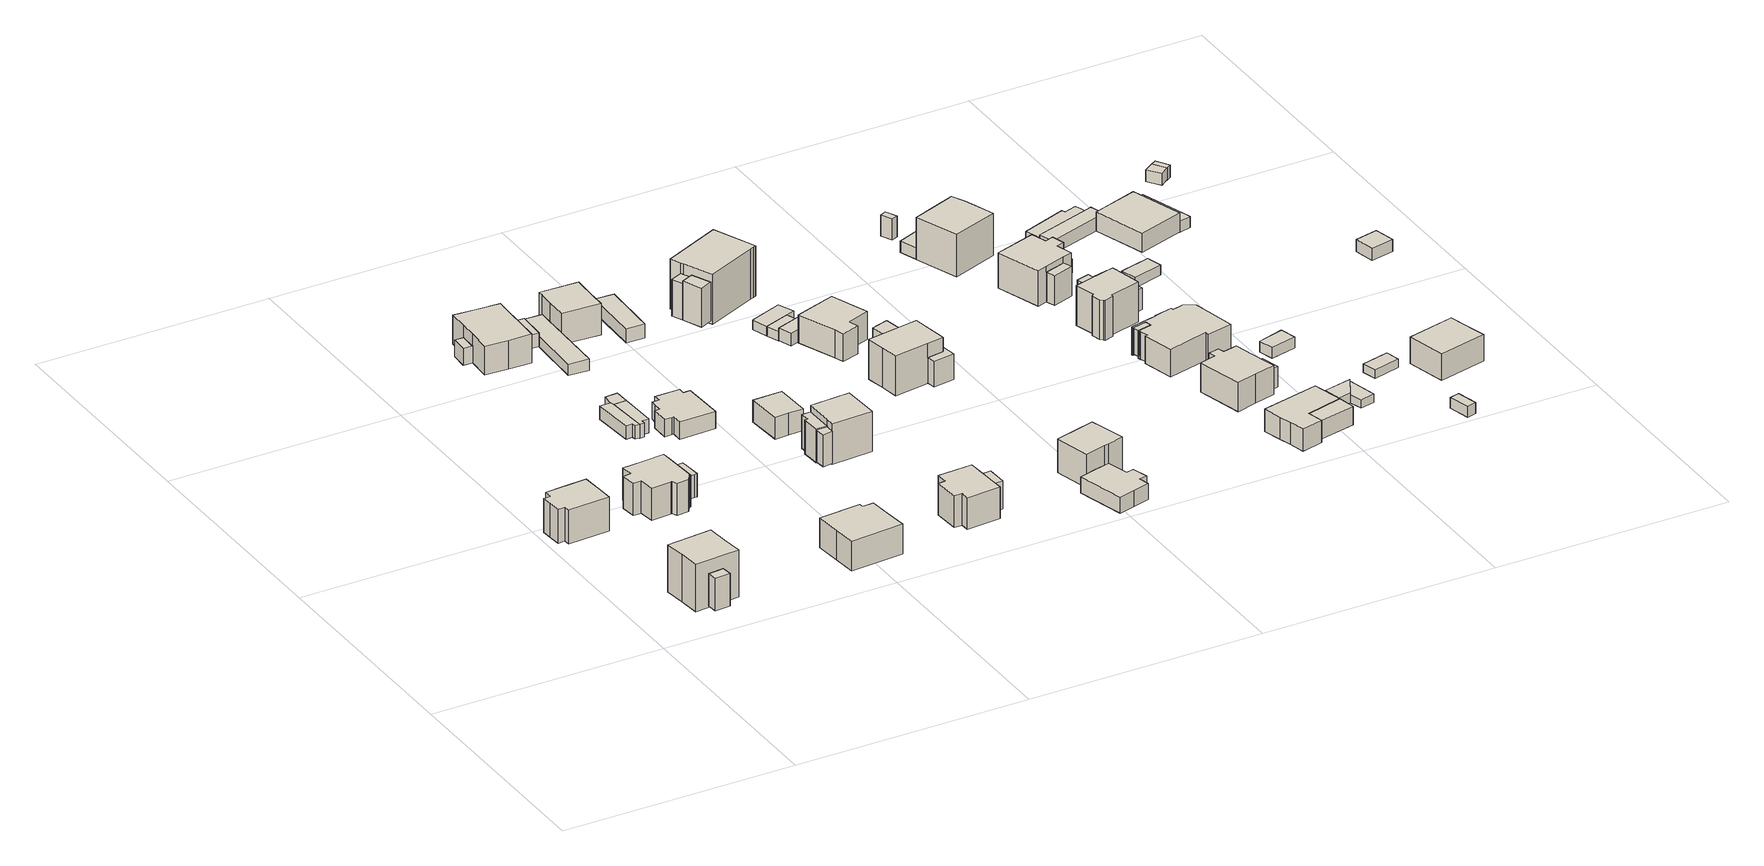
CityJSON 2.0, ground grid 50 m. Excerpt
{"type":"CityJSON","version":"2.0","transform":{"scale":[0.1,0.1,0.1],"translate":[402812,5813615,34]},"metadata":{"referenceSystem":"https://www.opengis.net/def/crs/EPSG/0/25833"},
"CityObjects":{
"building1":{"type":"Building","attributes":{"Gemeindeschluessel":"11000009","function":"31001_1010"},"address":[{"country":"Germany","locality":"Berlin","thoroughfareNumber":"6","thoroughfareName":"Bachstraße"}],"children":["building1-1","building1-2"]},
"building1-1":{"type":"BuildingPart","attributes":{"BezugspunktDach":"2200","measuredHeight":11.95,"storeysAboveGround":3},"parents":["building1"],"geometry":[{"type":"Solid","lod":"1","boundaries":[[[[0,1,2,3,4,5]],[[6,7,8,9,10,11]],[[6,11,5,4]],[[7,6,4,3]],[[8,7,3,2]],[[9,8,2,1],[12,13,14,15]],[[10,9,1,0]],[[11,10,0,5]],[[14,13,12,15]]]]}]},
"building1-2":{"type":"BuildingPart","attributes":{"BezugspunktDach":"2200","measuredHeight":7.1,"storeysAboveGround":3},"parents":["building1"],"geometry":[{"type":"Solid","lod":"1","boundaries":[[[[16,17,15,14]],[[12,18,19,13]],[[18,12,15,17]],[[19,18,17,16]],[[13,19,16,14]],[[12,13,14,15]]]]}]},
"building2":{"type":"Building","attributes":{"Gemeindeschluessel":"11000009","BezugspunktDach":"2200","function":"31001_1010","measuredHeight":10.11,"storeysAboveGround":2},"address":[{"country":"Germany","locality":"Berlin","thoroughfareNumber":"5","thoroughfareName":"Bachstraße"}],"geometry":[{"type":"Solid","lod":"1","boundaries":[[[[20,21,22,23,24,25,26,27,28,29,30]],[[31,32,33,34,35,36,37,38,39,40,41]],[[31,41,30,29]],[[32,31,29,28]],[[33,32,28,27]],[[34,33,27,26]],[[35,34,26,25]],[[36,35,25,24]],[[37,36,24,23]],[[38,37,23,22]],[[39,38,22,21]],[[40,39,21,20]],[[41,40,20,30]]]]}]},
"building3":{"type":"Building","attributes":{"Gemeindeschluessel":"11000009","BezugspunktDach":"2200","function":"51009_1610","measuredHeight":4.3,"storeysAboveGround":0},"address":[{"country":"Germany","locality":"Berlin"}],"geometry":[{"type":"Solid","lod":"1","boundaries":[[[[42,43,44,45]],[[46,47,48,49]],[[46,49,45,44]],[[47,46,44,43]],[[48,47,43,42]],[[49,48,42,45]]]]}]},
"building4":{"type":"Building","attributes":{"Gemeindeschluessel":"11000009","function":"31001_1010"},"address":[{"country":"Germany","locality":"Berlin","thoroughfareNumber":"7","thoroughfareName":"Bachstraße"}],"children":["building4-1","building4-2"]},
"building4-1":{"type":"BuildingPart","attributes":{"BezugspunktDach":"2200","measuredHeight":11.04,"storeysAboveGround":2},"parents":["building4"],"geometry":[{"type":"MultiSurface","lod":"1","boundaries":[[[50,51,52,53,54,55,56,57,58,59,60,61,62,63,64]],[[65,66,67,68,69,70,71,72,73,74,75,76,77,78,79]],[[65,79,64,63]],[[66,65,63,62]],[[67,66,62,61]],[[68,67,61,60]],[[69,68,60,59]],[[70,80,81,82,69,59,58]],[[71,70,58,57]],[[72,71,57,56]],[[73,72,56,55]],[[74,73,55,54]],[[75,74,54,53]],[[76,75,53,52]],[[77,76,52,51]],[[78,77,51,50]],[[79,78,50,64]],[[69,82,81,80]]]}]},
"building4-2":{"type":"BuildingPart","attributes":{"BezugspunktDach":"2200","measuredHeight":4.99,"storeysAboveGround":2},"parents":["building4"],"geometry":[{"type":"Solid","lod":"1","boundaries":[[[[81,83,84,85,82]],[[86,87,88,80,69]],[[86,69,82,85]],[[87,86,85,84]],[[88,87,84,83]],[[80,88,83,81]],[[69,80,81,82]]]]}]},
"building5":{"type":"Building","attributes":{"Gemeindeschluessel":"11000009","BezugspunktDach":"2200","function":"31001_1010","measuredHeight":8.76,"storeysAboveGround":1},"address":[{"country":"Germany","locality":"Berlin","thoroughfareNumber":"10","thoroughfareName":"Bachstraße"}],"geometry":[{"type":"Solid","lod":"1","boundaries":[[[[89,90,91,92,93,94,95,96]],[[97,98,99,100,101,102,103,104]],[[97,104,96,95]],[[98,97,95,94]],[[99,98,94,93]],[[100,99,93,92]],[[101,100,92,91]],[[102,101,91,90]],[[103,102,90,89]],[[104,103,89,96]]]]}]},
"building6":{"type":"Building","attributes":{"Gemeindeschluessel":"11000009","BezugspunktDach":"2200","function":"31001_2000","measuredHeight":2.94,"storeysAboveGround":1},"address":[{"country":"Germany","locality":"Berlin","thoroughfareNumber":"7 (1)","thoroughfareName":"Bachstraße"}],"geometry":[{"type":"Solid","lod":"1","boundaries":[[[[105,106,107,108,109,110,111]],[[112,113,114,115,116,117,118]],[[112,118,111,110]],[[113,112,110,109]],[[114,113,109,108]],[[115,114,108,107]],[[116,115,107,106]],[[117,116,106,105]],[[118,117,105,111]]]]}]},
"building7":{"type":"Building","attributes":{"Gemeindeschluessel":"11000009","BezugspunktDach":"2200","function":"31001_2000","measuredHeight":2.98,"storeysAboveGround":1},"address":[{"country":"Germany","locality":"Berlin","thoroughfareNumber":"9 (1)","thoroughfareName":"Bachstraße"}],"geometry":[{"type":"Solid","lod":"1","boundaries":[[[[108,119,120,121,122,109]],[[123,124,125,126,127,128]],[[123,128,109,122]],[[124,123,122,121]],[[125,124,121,120]],[[126,125,120,119]],[[127,126,119,108]],[[128,127,108,109]]]]}]},
"building8":{"type":"Building","attributes":{"Gemeindeschluessel":"11000009","function":"31001_1010"},"address":[{"country":"Germany","locality":"Berlin","thoroughfareNumber":"6","thoroughfareName":"Rombiner Weg"}],"children":["building8-1","building8-2"]},
"building8-1":{"type":"BuildingPart","attributes":{"BezugspunktDach":"2200","measuredHeight":9.85,"storeysAboveGround":2},"parents":["building8"],"geometry":[{"type":"MultiSurface","lod":"1","boundaries":[[[129,130,131,132,133,134,135,136,137,138]],[[139,140,141,142,143,144,145,146,147,148]],[[139,148,138,137]],[[149,150,137,136]],[[141,140,136,135]],[[142,141,135,134]],[[143,142,134,133]],[[144,143,133,132]],[[145,144,132,131]],[[146,145,131,130]],[[147,146,130,129]],[[148,147,129,138]],[[140,139,150,149]]]}]},
"building8-2":{"type":"BuildingPart","attributes":{"BezugspunktDach":"2200","measuredHeight":3.6,"storeysAboveGround":2},"parents":["building8"],"geometry":[{"type":"Solid","lod":"1","boundaries":[[[[150,149,151,152]],[[153,140,139,154]],[[153,154,152,151]],[[140,153,151,149]],[[154,139,150,152]],[[139,140,149,150]]]]}]},
"building9":{"type":"Building","attributes":{"Gemeindeschluessel":"11000009","BezugspunktDach":"2200","function":"31001_2000","measuredHeight":2.92,"storeysAboveGround":1},"address":[{"country":"Germany","locality":"Berlin","thoroughfareNumber":"8 (3)","thoroughfareName":"Rombiner Weg"}],"geometry":[{"type":"Solid","lod":"1","boundaries":[[[[109,122,155,156,110]],[[157,158,159,113,112]],[[157,112,110,156]],[[158,157,156,155]],[[159,158,155,122]],[[113,159,122,109]],[[112,113,109,110]]]]}]},
"building10":{"type":"Building","attributes":{"Gemeindeschluessel":"11000009","BezugspunktDach":"2200","function":"31001_1010","measuredHeight":4.52,"storeysAboveGround":1},"address":[{"country":"Germany","locality":"Berlin","thoroughfareNumber":"9","thoroughfareName":"Bachstraße"}],"geometry":[{"type":"Solid","lod":"1","boundaries":[[[[160,161,162,163,164,165,166,167,168,169,170,171,172,173,174]],[[175,176,177,178,179,180,181,182,183,184,185,186,187,188,189]],[[175,189,174,173]],[[176,175,173,172]],[[177,176,172,171]],[[178,177,171,170]],[[179,178,170,169]],[[180,179,169,168]],[[181,180,168,167]],[[182,181,167,166]],[[183,182,166,165]],[[184,183,165,164]],[[185,184,164,163]],[[186,185,163,162]],[[187,186,162,161]],[[188,187,161,160]],[[189,188,160,174]]]]}]},
"building11":{"type":"Building","attributes":{"Gemeindeschluessel":"11000009","BezugspunktDach":"2200","function":"31001_2000","measuredHeight":2.82,"storeysAboveGround":1},"address":[{"country":"Germany","locality":"Berlin","thoroughfareNumber":"6 (1)","thoroughfareName":"Rombiner Weg"}],"geometry":[{"type":"Solid","lod":"1","boundaries":[[[[190,191,192,193]],[[194,195,196,197]],[[194,197,193,192]],[[195,194,192,191]],[[196,195,191,190]],[[197,196,190,193]]]]}]},
"building12":{"type":"Building","attributes":{"Gemeindeschluessel":"11000009","BezugspunktDach":"2200","function":"31001_2000","measuredHeight":2.39,"storeysAboveGround":1},"address":[{"country":"Germany","locality":"Berlin","thoroughfareNumber":"8 (1)","thoroughfareName":"Rombiner Weg"}],"geometry":[{"type":"Solid","lod":"1","boundaries":[[[[198,199,200,201,202,203,204,205]],[[206,207,208,209,210,211,212,213]],[[206,213,205,204]],[[207,206,204,203]],[[208,207,203,202]],[[209,208,202,201]],[[210,209,201,200]],[[211,210,200,199]],[[212,211,199,198]],[[213,212,198,205]]]]}]},
"building13":{"type":"Building","attributes":{"Gemeindeschluessel":"11000009","BezugspunktDach":"2200","function":"51009_1610","measuredHeight":6.85,"storeysAboveGround":0},"address":[{"country":"Germany","locality":"Berlin"}],"geometry":[{"type":"Solid","lod":"1","boundaries":[[[[214,215,216,217]],[[218,219,220,221]],[[218,221,217,216]],[[219,218,216,215]],[[220,219,215,214]],[[221,220,214,217]]]]}]},
"building14":{"type":"Building","attributes":{"Gemeindeschluessel":"11000009","BezugspunktDach":"2200","function":"31001_1010","measuredHeight":8.82,"storeysAboveGround":1},"address":[{"country":"Germany","locality":"Berlin","thoroughfareNumber":"8","thoroughfareName":"Rombiner Weg"}],"geometry":[{"type":"Solid","lod":"1","boundaries":[[[[222,223,224,225,226,227,228]],[[229,230,231,232,233,234,235]],[[229,235,228,227]],[[230,229,227,226]],[[231,230,226,225]],[[232,231,225,224]],[[233,232,224,223]],[[234,233,223,222]],[[235,234,222,228]]]]}]},
"building15":{"type":"Building","attributes":{"Gemeindeschluessel":"11000009","BezugspunktDach":"2200","function":"31001_2000","measuredHeight":6.01,"storeysAboveGround":1},"address":[{"country":"Germany","locality":"Berlin","thoroughfareNumber":"11 (1)","thoroughfareName":"Bachstraße"}],"geometry":[{"type":"Solid","lod":"1","boundaries":[[[[236,237,238,239,240]],[[241,242,243,244,245]],[[241,245,240,239]],[[242,241,239,238]],[[243,242,238,237]],[[244,243,237,236]],[[245,244,236,240]]]]}]},
"building16":{"type":"Building","attributes":{"Gemeindeschluessel":"11000009","function":"31001_1010"},"address":[{"country":"Germany","locality":"Berlin","thoroughfareNumber":"11","thoroughfareName":"Bachstraße"}],"children":["building16-1","building16-2"]},
"building16-1":{"type":"BuildingPart","attributes":{"BezugspunktDach":"2200","measuredHeight":10.08,"storeysAboveGround":2},"parents":["building16"],"geometry":[{"type":"MultiSurface","lod":"1","boundaries":[[[246,247,248,249,250,251]],[[252,253,254,255,256,257]],[[252,257,251,250]],[[253,252,250,249]],[[254,253,249,248]],[[255,254,248,247]],[[256,255,247,246]],[[258,259,246,251]],[[257,256,260,259,258]]]}]},
"building16-2":{"type":"BuildingPart","attributes":{"BezugspunktDach":"2200","measuredHeight":7.38,"storeysAboveGround":2},"parents":["building16"],"geometry":[{"type":"Solid","lod":"1","boundaries":[[[[261,259,258,262,263,264]],[[265,266,257,256,267,268]],[[265,268,264,263]],[[266,265,263,262]],[[257,266,262,258]],[[267,256,259,261]],[[268,267,261,264]],[[258,259,256,257]]]]}]},
"building17":{"type":"Building","attributes":{"Gemeindeschluessel":"11000009","function":"31001_1010"},"address":[{"country":"Germany","locality":"Berlin","thoroughfareNumber":"12","thoroughfareName":"Bachstraße"}],"children":["building17-1","building17-2"]},
"building17-1":{"type":"BuildingPart","attributes":{"BezugspunktDach":"2200","measuredHeight":8.5,"storeysAboveGround":2},"parents":["building17"],"geometry":[{"type":"MultiSurface","lod":"1","boundaries":[[[269,270,271,272,273,274,275,276,277,278]],[[279,280,281,282,283,284,285,286,287,288]],[[279,288,278,277]],[[280,279,277,276]],[[281,280,276,275]],[[282,281,275,274]],[[283,289,290,274,273]],[[284,283,273,272]],[[285,284,272,271]],[[286,285,271,270]],[[287,286,270,269]],[[288,287,269,278]],[[282,290,289,283]]]}]},
"building17-2":{"type":"BuildingPart","attributes":{"BezugspunktDach":"2200","measuredHeight":6.09,"storeysAboveGround":2},"parents":["building17"],"geometry":[{"type":"MultiSurface","lod":"1","boundaries":[[[289,291,292,290]],[[293,294,283,282]],[[293,282,290,292]],[[294,293,292,291]],[[283,294,291,289]],[[283,295,289,290,282,296]]]}]},
"building18":{"type":"Building","attributes":{"Gemeindeschluessel":"11000009","BezugspunktDach":"2200","function":"31001_2000","measuredHeight":3.02,"storeysAboveGround":1},"address":[{"country":"Germany","locality":"Berlin","thoroughfareNumber":"8 (2)","thoroughfareName":"Rombiner Weg"}],"geometry":[{"type":"Solid","lod":"1","boundaries":[[[[297,298,299,300]],[[301,302,303,304]],[[301,304,300,299]],[[302,301,299,298]],[[303,302,298,297]],[[304,303,297,300]]]]}]},
"building19":{"type":"Building","attributes":{"Gemeindeschluessel":"11000009","BezugspunktDach":"2200","function":"51009_1610","measuredHeight":7.98,"storeysAboveGround":0},"address":[{"country":"Germany","locality":"Berlin"}],"geometry":[{"type":"Solid","lod":"1","boundaries":[[[[305,306,307,308]],[[309,310,311,312]],[[309,312,308,307]],[[310,309,307,306]],[[311,310,306,305]],[[312,311,305,308]]]]}]},
"building20":{"type":"Building","attributes":{"Gemeindeschluessel":"11000009","function":"31001_1010"},"address":[{"country":"Germany","locality":"Berlin","thoroughfareNumber":"16","thoroughfareName":"Hämmerlingstraße"},{"country":"Germany","locality":"Berlin","thoroughfareNumber":"10","thoroughfareName":"Rombiner Weg"}],"children":["building20-1","building20-2"]},
"building20-1":{"type":"BuildingPart","attributes":{"BezugspunktDach":"2200","measuredHeight":12.27,"storeysAboveGround":3},"parents":["building20"],"geometry":[{"type":"Solid","lod":"1","boundaries":[[[[313,314,315,316,317,318,319,320]],[[321,322,323,324,325,326,327,328]],[[321,328,320,319]],[[322,321,319,318]],[[323,322,318,317]],[[324,323,317,316]],[[325,324,316,315]],[[326,325,315,314],[329,310,330,331]],[[327,326,314,313]],[[328,327,313,320]],[[330,310,329,331]]]]}]},
"building20-2":{"type":"BuildingPart","attributes":{"BezugspunktDach":"2200","measuredHeight":8.85,"storeysAboveGround":3},"parents":["building20"],"geometry":[{"type":"Solid","lod":"1","boundaries":[[[[332,331,330,333]],[[310,329,334,311]],[[310,311,333,330]],[[334,329,331,332]],[[311,334,332,333]],[[329,310,330,331]]]]}]},
"building21":{"type":"Building","attributes":{"Gemeindeschluessel":"11000009","BezugspunktDach":"2200","function":"31001_1010","measuredHeight":3.94,"storeysAboveGround":1},"address":[{"country":"Germany","locality":"Berlin","thoroughfareNumber":"28","thoroughfareName":"Hämmerlingstraße"}],"geometry":[{"type":"Solid","lod":"1","boundaries":[[[[335,336,337,338,339,340,341,342,343,344,345]],[[346,347,348,349,350,351,352,353,354,355,356]],[[346,356,345,344]],[[347,346,344,343]],[[348,347,343,342]],[[349,348,342,341]],[[350,349,341,340]],[[351,350,340,339]],[[352,351,339,338]],[[353,352,338,337]],[[354,353,337,336]],[[355,354,336,335]],[[356,355,335,345]]]]}]},
"building22":{"type":"Building","attributes":{"Gemeindeschluessel":"11000009","BezugspunktDach":"2200","function":"51009_1610","measuredHeight":2.47,"storeysAboveGround":0},"address":[{"country":"Germany","locality":"Berlin"}],"geometry":[{"type":"Solid","lod":"1","boundaries":[[[[357,358,359,360]],[[361,362,363,364]],[[361,364,360,359]],[[362,361,359,358]],[[363,362,358,357]],[[364,363,357,360]]]]}]},
"building23":{"type":"Building","attributes":{"Gemeindeschluessel":"11000009","BezugspunktDach":"2200","function":"31001_2000","measuredHeight":2.74,"storeysAboveGround":1},"address":[{"country":"Germany","locality":"Berlin","thoroughfareNumber":"18 (1)","thoroughfareName":"Hämmerlingstraße"}],"geometry":[{"type":"Solid","lod":"1","boundaries":[[[[365,366,367,368,369]],[[370,371,372,373,374]],[[370,374,369,368]],[[371,370,368,367]],[[372,371,367,366]],[[373,372,366,365]],[[374,373,365,369]]]]}]},
"building24":{"type":"Building","attributes":{"Gemeindeschluessel":"11000009","BezugspunktDach":"2200","function":"31001_2000","measuredHeight":2.16,"storeysAboveGround":1},"address":[{"country":"Germany","locality":"Berlin","thoroughfareNumber":"16 (1)","thoroughfareName":"Hämmerlingstraße"}],"geometry":[{"type":"Solid","lod":"1","boundaries":[[[[360,359,375,376,377]],[[378,379,361,364,380]],[[378,380,377,376]],[[379,378,376,375]],[[361,379,375,359]],[[364,361,359,360]],[[380,364,360,377]]]]}]},
"building25":{"type":"Building","attributes":{"Gemeindeschluessel":"11000009","BezugspunktDach":"2200","function":"31001_1010","measuredHeight":8.53,"storeysAboveGround":1},"address":[{"country":"Germany","locality":"Berlin","thoroughfareNumber":"14","thoroughfareName":"Bachstraße"}],"geometry":[{"type":"Solid","lod":"1","boundaries":[[[[381,382,383,384,385,386,387]],[[388,389,390,391,392,393,394]],[[388,394,387,386]],[[389,388,386,385]],[[390,389,385,384]],[[391,390,384,383]],[[392,391,383,382]],[[393,392,382,381]],[[394,393,381,387]]]]}]},
"building26":{"type":"Building","attributes":{"Gemeindeschluessel":"11000009","function":"31001_1010"},"address":[{"country":"Germany","locality":"Berlin","thoroughfareNumber":"22","thoroughfareName":"Hämmerlingstraße"}],"children":["building26-1","building26-2"]},
"building26-1":{"type":"BuildingPart","attributes":{"BezugspunktDach":"2200","measuredHeight":10.14,"storeysAboveGround":3},"parents":["building26"],"geometry":[{"type":"MultiSurface","lod":"1","boundaries":[[[395,396,397,398,399,400,401,402,403,404]],[[405,406,407,408,409,410,411,412,413,414]],[[405,414,404,403]],[[406,405,403,402]],[[407,406,402,401]],[[408,407,401,400]],[[409,408,400,399]],[[415,416,399,398]],[[410,409,417,418,419]],[[420,415,419,421,411,410,398,397]],[[412,411,397,396]],[[413,412,396,395]],[[414,413,395,404]],[[419,418,417,416,415]],[[421,419,415,420]]]}]},
"building26-2":{"type":"BuildingPart","attributes":{"BezugspunktDach":"2200","measuredHeight":5.54,"storeysAboveGround":3},"parents":["building26"],"geometry":[{"type":"Solid","lod":"1","boundaries":[[[[422,423,424,416,415,420]],[[419,418,425,426,427,421]],[[425,418,416,424]],[[426,425,424,423]],[[427,426,423,422]],[[421,427,422,420]],[[419,421,420,415]],[[419,415,416,418]]]]}]},
"building27":{"type":"Building","attributes":{"Gemeindeschluessel":"11000009","BezugspunktDach":"2200","function":"31001_1010","measuredHeight":8.03,"storeysAboveGround":1},"address":[{"country":"Germany","locality":"Berlin","thoroughfareNumber":"18","thoroughfareName":"Hämmerlingstraße"}],"geometry":[{"type":"Solid","lod":"1","boundaries":[[[[428,429,430,431,432,433,434,435]],[[436,437,438,439,440,441,442,443]],[[436,443,435,434]],[[437,436,434,433]],[[438,437,433,432]],[[439,438,432,431]],[[440,439,431,430]],[[441,440,430,429]],[[442,441,429,428]],[[443,442,428,435]]]]}]},
"building28":{"type":"Building","attributes":{"Gemeindeschluessel":"11000009","BezugspunktDach":"2200","function":"51009_1610","measuredHeight":7.29,"storeysAboveGround":0},"address":[{"country":"Germany","locality":"Berlin"}],"geometry":[{"type":"Solid","lod":"1","boundaries":[[[[444,445,446,447]],[[448,449,450,451]],[[448,451,447,446]],[[449,448,446,445]],[[450,449,445,444]],[[451,450,444,447]]]]}]},
"building29":{"type":"Building","attributes":{"Gemeindeschluessel":"11000009","BezugspunktDach":"2200","function":"31001_2000","measuredHeight":2.42,"storeysAboveGround":1},"address":[{"country":"Germany","locality":"Berlin","thoroughfareNumber":"17 (1)","thoroughfareName":"Hämmerlingstraße"}],"geometry":[{"type":"Solid","lod":"1","boundaries":[[[[452,453,454,455]],[[456,457,458,459]],[[456,459,455,454]],[[457,456,454,453]],[[458,457,453,452]],[[459,458,452,455]]]]}]},
"building30":{"type":"Building","attributes":{"Gemeindeschluessel":"11000009","BezugspunktDach":"2200","function":"51009_1610","measuredHeight":4.42,"storeysAboveGround":0},"address":[{"country":"Germany","locality":"Berlin"}],"geometry":[{"type":"Solid","lod":"1","boundaries":[[[[460,461,462,463]],[[464,465,466,467]],[[464,467,463,462]],[[465,464,462,461]],[[466,465,461,460]],[[467,466,460,463]]]]}]},
"building31":{"type":"Building","attributes":{"Gemeindeschluessel":"11000009","BezugspunktDach":"2200","function":"51009_1610","measuredHeight":5.64,"storeysAboveGround":0},"address":[{"country":"Germany","locality":"Berlin"}],"geometry":[{"type":"Solid","lod":"1","boundaries":[[[[468,469,470,471]],[[472,473,474,475]],[[472,475,471,470]],[[473,472,470,469]],[[474,473,469,468]],[[475,474,468,471]]]]}]},
"building32":{"type":"Building","attributes":{"Gemeindeschluessel":"11000009","BezugspunktDach":"2200","function":"31001_1010","measuredHeight":4.78,"storeysAboveGround":1},"address":[{"country":"Germany","locality":"Berlin","thoroughfareNumber":"27A","thoroughfareName":"Hämmerlingstraße"}],"geometry":[{"type":"Solid","lod":"1","boundaries":[[[[476,477,478,479,480,481,482,483]],[[484,485,486,487,488,489,490,491]],[[484,491,483,482]],[[485,484,482,481]],[[486,485,481,480]],[[487,486,480,479]],[[488,487,479,478]],[[489,488,478,477]],[[490,489,477,476]],[[491,490,476,483]]]]}]},
"building33":{"type":"Building","attributes":{"Gemeindeschluessel":"11000009","function":"31001_1010"},"address":[{"country":"Germany","locality":"Berlin","thoroughfareNumber":"17","thoroughfareName":"Hämmerlingstraße"}],"children":["building33-1","building33-2"]},
"building33-1":{"type":"BuildingPart","attributes":{"BezugspunktDach":"2200","measuredHeight":10.93,"storeysAboveGround":2},"parents":["building33"],"geometry":[{"type":"MultiSurface","lod":"1","boundaries":[[[492,493,494,495,496,497,498]],[[499,500,501,502,503,504,505]],[[499,505,498,497]],[[500,499,497,496]],[[506,507,508,509,510,501,500,496,495]],[[502,501,495,494]],[[503,502,494,493]],[[504,503,493,492]],[[505,504,492,498]],[[510,509,508,507,506]]]}]},
"building33-2":{"type":"BuildingPart","attributes":{"BezugspunktDach":"2200","measuredHeight":4.86,"storeysAboveGround":2},"parents":["building33"],"geometry":[{"type":"Solid","lod":"1","boundaries":[[[[506,511,512,513,507]],[[514,515,516,509,508]],[[514,508,507,513]],[[515,514,513,512]],[[516,515,512,511]],[[509,516,511,506]],[[508,509,506,507]]]]}]},
"building34":{"type":"Building","attributes":{"Gemeindeschluessel":"11000009","function":"31001_1010"},"address":[{"country":"Germany","locality":"Berlin","thoroughfareNumber":"25","thoroughfareName":"Hämmerlingstraße"}],"children":["building34-1","building34-2"]},
"building34-1":{"type":"BuildingPart","attributes":{"BezugspunktDach":"2200","measuredHeight":8.08,"storeysAboveGround":2},"parents":["building34"],"geometry":[{"type":"MultiSurface","lod":"1","boundaries":[[[517,518,519,520,521,522,523,524,525,526,527,528]],[[529,530,531,532,533,534,535,536,537,538,539,540]],[[529,540,528,527]],[[530,529,527,526]],[[531,530,526,525]],[[532,531,525,524]],[[533,532,524,523]],[[534,533,523,522]],[[535,534,522,521]],[[541,542,535,521,520]],[[537,536,520,519]],[[538,537,519,518]],[[539,538,518,517]],[[540,539,517,528]],[[536,535,542,541]]]}]},
"building34-2":{"type":"BuildingPart","attributes":{"BezugspunktDach":"2200","measuredHeight":4.41,"storeysAboveGround":2},"parents":["building34"],"geometry":[{"type":"Solid","lod":"1","boundaries":[[[[541,543,544,542]],[[545,546,536,535]],[[545,535,542,544]],[[546,545,544,543]],[[536,546,543,541]],[[536,541,542,535]]]]}]},
"building35":{"type":"Building","attributes":{"Gemeindeschluessel":"11000009","function":"31001_1010"},"address":[{"country":"Germany","locality":"Berlin","thoroughfareNumber":"19","thoroughfareName":"Hämmerlingstraße"}],"children":["building35-1","building35-2"]},
"building35-1":{"type":"BuildingPart","attributes":{"BezugspunktDach":"2200","measuredHeight":10.24,"storeysAboveGround":2},"parents":["building35"],"geometry":[{"type":"MultiSurface","lod":"1","boundaries":[[[547,548,549,550,551,552,553,554,555,556]],[[557,558,559,560,561,562,563,564,565,566]],[[557,566,556,555]],[[558,557,555,554]],[[559,558,554,553]],[[560,559,553,552]],[[561,560,552,551]],[[562,561,551,550]],[[563,562,550,549]],[[567,568,563,549,548]],[[565,564,548,547]],[[566,565,547,556]],[[564,563,568,567]]]}]},
"building35-2":{"type":"BuildingPart","attributes":{"BezugspunktDach":"2200","measuredHeight":6.38,"storeysAboveGround":2},"parents":["building35"],"geometry":[{"type":"Solid","lod":"1","boundaries":[[[[569,570,568,567]],[[563,571,572,564]],[[571,563,568,570]],[[572,571,570,569]],[[564,572,569,567]],[[563,564,567,568]]]]}]},
"building36":{"type":"Building","attributes":{"Gemeindeschluessel":"11000009","BezugspunktDach":"2200","function":"51009_1610","measuredHeight":4,"storeysAboveGround":0},"address":[{"country":"Germany","locality":"Berlin"}],"geometry":[{"type":"Solid","lod":"1","boundaries":[[[[479,573,481,480]],[[574,575,576,577]],[[574,577,480,481]],[[575,574,481,573]],[[576,575,573,479]],[[577,576,479,480]]]]}]},
"building37":{"type":"Building","attributes":{"Gemeindeschluessel":"11000009","function":"31001_1010"},"address":[{"country":"Germany","locality":"Berlin","thoroughfareNumber":"21","thoroughfareName":"Hämmerlingstraße"}],"children":["building37-1","building37-2","building37-3"]},
"building37-1":{"type":"BuildingPart","attributes":{"BezugspunktDach":"2200","measuredHeight":10.27,"storeysAboveGround":2},"parents":["building37"],"geometry":[{"type":"MultiSurface","lod":"1","boundaries":[[[578,579,580,581,582,583,584,585,586,587,588,589]],[[590,591,592,593,594,595,596,597,598,599,600,601]],[[590,601,589,588]],[[591,602,603,590,588,587]],[[592,604,605,587,586]],[[593,592,586,585]],[[594,593,585,584]],[[595,594,584,583]],[[596,595,583,582]],[[597,596,582,581]],[[598,597,581,580]],[[599,598,580,579]],[[600,599,579,578]],[[601,600,578,589]],[[590,603,602,591]],[[605,604,592,591]]]}]},
"building37-2":{"type":"BuildingPart","attributes":{"BezugspunktDach":"2200","measuredHeight":7.45,"storeysAboveGround":2},"parents":["building37"],"geometry":[{"type":"MultiSurface","lod":"1","boundaries":[[[603,602,606,607,608,609,610,611]],[[612,613,614,615,616,591,590,617]],[[612,617,611,610]],[[613,612,610,609]],[[614,613,609,608]],[[615,614,608,607]],[[616,615,607,606]],[[591,605,618,606,602]],[[617,590,603,611]],[[616,618,605,591]],[[590,591,602,603,619]]]}]},
"building37-3":{"type":"BuildingPart","attributes":{"BezugspunktDach":"2200","measuredHeight":5.14,"storeysAboveGround":2},"parents":["building37"],"geometry":[{"type":"MultiSurface","lod":"1","boundaries":[[[604,620,621,622,618]],[[615,623,624,592,616]],[[615,616,618,622]],[[623,615,622,621]],[[624,623,621,620]],[[592,624,620,604]],[[592,604,605,591]],[[591,605,618,616,625]]]}]},
"building38":{"type":"Building","attributes":{"Gemeindeschluessel":"11000009","BezugspunktDach":"2200","function":"31001_1120","measuredHeight":6.01,"storeysAboveGround":1},"address":[{"country":"Germany","locality":"Berlin","thoroughfareNumber":"23","thoroughfareName":"Hämmerlingstraße"}],"geometry":[{"type":"Solid","lod":"1","boundaries":[[[[471,470,469,468,626,627,628,629,630,631,632,633,634,635,636,637,638,639,640,641,642]],[[643,644,645,646,647,648,649,650,651,652,653,654,655,656,657,658,659,660,661,662,663]],[[643,663,642,641]],[[644,643,641,640]],[[645,644,640,639]],[[646,645,639,638]],[[647,646,638,637]],[[648,647,637,636]],[[649,648,636,635]],[[650,649,635,634]],[[651,650,634,633]],[[652,651,633,632]],[[653,652,632,631]],[[654,653,631,630]],[[655,654,630,629]],[[656,655,629,628]],[[657,656,628,627]],[[658,657,627,626]],[[659,658,626,468]],[[660,659,468,469]],[[661,660,469,470]],[[662,661,470,471]],[[663,662,471,642]]]]}]},
"building39":{"type":"Building","attributes":{"Gemeindeschluessel":"11000009","BezugspunktDach":"2200","function":"51009_1610","measuredHeight":4.87,"storeysAboveGround":0},"address":[{"country":"Germany","locality":"Berlin"}],"geometry":[{"type":"Solid","lod":"1","boundaries":[[[[664,665,511,506]],[[516,666,667,509]],[[516,509,506,511]],[[666,516,511,665]],[[667,666,665,664]],[[509,667,664,506]]]]}]},
"building40":{"type":"Building","attributes":{"Gemeindeschluessel":"11000009","BezugspunktDach":"2200","function":"51009_1610","measuredHeight":3,"storeysAboveGround":0},"address":[{"country":"Germany","locality":"Berlin"}],"geometry":[{"type":"Solid","lod":"1","boundaries":[[[[668,669,670,671]],[[672,673,674,675]],[[672,675,671,670]],[[673,672,670,669]],[[674,673,669,668]],[[675,674,668,671]]]]}]},
"building41":{"type":"Building","attributes":{"Gemeindeschluessel":"11000009","function":"31001_2000"},"address":[{"country":"Germany","locality":"Berlin","thoroughfareNumber":"27A (1)","thoroughfareName":"Hämmerlingstraße"}],"children":["building41-1","building41-2"]},
"building41-1":{"type":"BuildingPart","attributes":{"BezugspunktDach":"2200","measuredHeight":2.06,"storeysAboveGround":1},"parents":["building41"],"geometry":[{"type":"MultiSurface","lod":"1","boundaries":[[[676,677,678,679]],[[680,681,682,683]],[[680,683,679,678]],[[681,684,685,678,677]],[[682,681,677,676]],[[683,682,676,679]],[[680,685,684,681]]]}]},
"building41-2":{"type":"BuildingPart","attributes":{"BezugspunktDach":"2200","measuredHeight":1.75,"storeysAboveGround":1},"parents":["building41"],"geometry":[{"type":"Solid","lod":"1","boundaries":[[[[686,687,685,684]],[[680,688,689,681]],[[688,680,685,687]],[[689,688,687,686]],[[681,689,686,684]],[[681,684,685,680]]]]}]},
"building42":{"type":"Building","attributes":{"Gemeindeschluessel":"11000009","BezugspunktDach":"2200","function":"31001_2000","measuredHeight":2.28,"storeysAboveGround":1},"address":[{"country":"Germany","locality":"Berlin","thoroughfareNumber":"25 (1)","thoroughfareName":"Hämmerlingstraße"}],"geometry":[{"type":"Solid","lod":"1","boundaries":[[[[690,691,692,693]],[[694,695,696,697]],[[694,697,693,692]],[[695,694,692,691]],[[696,695,691,690]],[[697,696,690,693]]]]}]},
"building43":{"type":"Building","attributes":{"Gemeindeschluessel":"11000009","BezugspunktDach":"2200","function":"31001_2000","measuredHeight":2.61,"storeysAboveGround":1},"address":[{"country":"Germany","locality":"Berlin","thoroughfareNumber":"21 (1)","thoroughfareName":"Hämmerlingstraße"}],"geometry":[{"type":"Solid","lod":"1","boundaries":[[[[698,699,700,701,702]],[[703,704,705,706,707]],[[703,707,702,701]],[[704,703,701,700]],[[705,704,700,699]],[[706,705,699,698]],[[707,706,698,702]]]]}]},
"building44":{"type":"Building","attributes":{"Gemeindeschluessel":"11000009","BezugspunktDach":"2200","function":"31001_2000","measuredHeight":3.19,"storeysAboveGround":1},"address":[{"country":"Germany","locality":"Berlin","thoroughfareNumber":"17 (2)","thoroughfareName":"Hämmerlingstraße"}],"geometry":[{"type":"Solid","lod":"1","boundaries":[[[[708,709,710,711,712,713,714,715]],[[716,717,718,719,720,721,722,723]],[[716,723,715,714]],[[717,716,714,713]],[[718,717,713,712]],[[719,718,712,711]],[[720,719,711,710]],[[721,720,710,709]],[[722,721,709,708]],[[723,722,708,715]]]]}]},
"building45":{"type":"Building","attributes":{"Gemeindeschluessel":"11000009","BezugspunktDach":"2200","function":"31001_1010","measuredHeight":2.96,"storeysAboveGround":1},"address":[{"country":"Germany","locality":"Berlin","thoroughfareNumber":"19 (2)","thoroughfareName":"Hämmerlingstraße"}],"geometry":[{"type":"Solid","lod":"1","boundaries":[[[[724,725,726,727,728,729]],[[720,730,731,732,733,721]],[[720,721,729,728]],[[730,720,728,727]],[[731,730,727,726]],[[732,731,726,725]],[[733,732,725,724]],[[721,733,724,729]]]]}]},
"building46":{"type":"Building","attributes":{"Gemeindeschluessel":"11000009","BezugspunktDach":"2200","function":"51009_1610","measuredHeight":2.29,"storeysAboveGround":0},"address":[{"country":"Germany","locality":"Berlin"}],"geometry":[{"type":"Solid","lod":"1","boundaries":[[[[734,735,736,737]],[[738,739,740,741]],[[738,741,737,736]],[[739,738,736,735]],[[740,739,735,734]],[[741,740,734,737]]]]}]},
"building47":{"type":"Building","attributes":{"Gemeindeschluessel":"11000009","BezugspunktDach":"2200","function":"31001_2463","measuredHeight":1.78,"storeysAboveGround":1},"address":[{"country":"Germany","locality":"Berlin","thoroughfareNumber":"27 (1)","thoroughfareName":"Hämmerlingstraße"}],"geometry":[{"type":"Solid","lod":"1","boundaries":[[[[742,743,744,745]],[[746,747,748,749]],[[746,749,745,744]],[[747,746,744,743]],[[748,747,743,742]],[[749,748,742,745]]]]}]},
"building48":{"type":"Building","attributes":{"Gemeindeschluessel":"11000009","BezugspunktDach":"2200","function":"31001_2000","measuredHeight":4.13,"storeysAboveGround":1},"address":[{"country":"Germany","locality":"Berlin","thoroughfareNumber":"19 (1)","thoroughfareName":"Hämmerlingstraße"}],"geometry":[{"type":"Solid","lod":"1","boundaries":[[[[750,751,752,753,754]],[[731,755,756,757,732]],[[731,732,754,753]],[[755,731,753,752]],[[756,755,752,751]],[[757,756,751,750]],[[732,757,750,754]]]]}]},
"building49":{"type":"Building","attributes":{"Gemeindeschluessel":"11000009","BezugspunktDach":"2200","function":"31001_1010","measuredHeight":8,"storeysAboveGround":1},"address":[{"country":"Germany","locality":"Berlin","thoroughfareNumber":"27","thoroughfareName":"Hämmerlingstraße"}],"geometry":[{"type":"Solid","lod":"1","boundaries":[[[[758,759,760,761,762]],[[763,764,765,766,767]],[[763,767,762,761]],[[764,763,761,760]],[[765,764,760,759]],[[766,765,759,758]],[[767,766,758,762]]]]}]},
"building50":{"type":"Building","attributes":{"Gemeindeschluessel":"11000009","BezugspunktDach":"2200","function":"51009_1610","measuredHeight":3.28,"storeysAboveGround":0},"address":[{"country":"Germany","locality":"Berlin"}],"geometry":[{"type":"Solid","lod":"1","boundaries":[[[[768,769,770,771]],[[772,773,774,775]],[[772,775,771,770]],[[773,772,770,769]],[[774,773,769,768]],[[775,774,768,771]]]]}]},
"building51":{"type":"Building","attributes":{"Gemeindeschluessel":"11000009","BezugspunktDach":"2200","function":"31001_1010","measuredHeight":2.51,"storeysAboveGround":1},"address":[{"country":"Germany","locality":"Berlin","thoroughfareNumber":"19 (3)","thoroughfareName":"Hämmerlingstraße"}],"geometry":[{"type":"Solid","lod":"1","boundaries":[[[[776,777,778,779]],[[780,781,782,783]],[[780,783,779,778]],[[781,780,778,777]],[[782,781,777,776]],[[783,782,776,779]]]]}]},
"building52":{"type":"Building","attributes":{"Gemeindeschluessel":"11000009","BezugspunktDach":"2200","function":"51009_1610","measuredHeight":2.69,"storeysAboveGround":0},"address":[{"country":"Germany","locality":"Berlin"}],"geometry":[{"type":"Solid","lod":"1","boundaries":[[[[777,784,785,778]],[[786,787,788,789]],[[786,789,778,785]],[[787,786,785,784]],[[788,787,784,777]],[[789,788,777,778]]]]}]},
"building53":{"type":"Building","attributes":{"Gemeindeschluessel":"11000009","BezugspunktDach":"2200","function":"31001_2000","measuredHeight":2.99,"storeysAboveGround":1},"address":[{"country":"Germany","locality":"Berlin","thoroughfareNumber":"23 (2)","thoroughfareName":"Hämmerlingstraße"}],"geometry":[{"type":"Solid","lod":"1","boundaries":[[[[790,791,792,793]],[[794,795,796,797]],[[794,797,793,792]],[[795,794,792,791]],[[796,795,791,790]],[[797,796,790,793]]]]}]}
},
"vertices":[
[112,129,114],[116,84,114],[213,93,114],[208,138,114],[204,183,114],[107,174,114],[204,183,12],[208,138,12],[213,93,12],[116,84,12],[112,129,12],[107,174,12],[178,90,15],[145,87,15],[145,87,85],[178,90,85],
[147,64,85],[180,67,85],[180,67,15],[147,64,15],
[11,450,91],[13,424,91],[28,425,91],[29,412,91],[119,417,91],[117,457,91],[114,497,91],[67,494,91],[24,491,91],[25,474,91],[10,473,91],[25,474,18],[24,491,18],[67,494,18],[114,497,18],[117,457,18],[119,417,18],[29,412,18],[28,425,18],[13,424,18],[11,450,18],[10,473,18],
[67,494,51],[114,497,51],[111,548,51],[65,543,51],[111,548,17],[114,497,17],[67,494,17],[65,543,17],
[193,457,79],[210,458,79],[214,424,79],[258,428,79],[259,429,79],[265,418,79],[291,420,79],[298,432,79],[302,433,79],[297,506,79],[296,525,79],[250,521,79],[205,518,79],[207,492,79],[190,490,79],[207,492,10],[205,518,10],[250,521,10],[296,525,10],[297,506,10],[302,433,10],[298,432,10],[291,420,10],[265,418,10],[259,429,10],[258,428,10],[214,424,10],[210,458,10],[193,457,10],[190,490,10],[301,458,10],[301,458,60],[297,506,60],
[326,460,60],[331,460,60],[328,508,60],[328,508,10],[331,460,10],[326,460,10],
[441,125,75],[445,75,75],[560,84,75],[555,132,75],[551,180,75],[527,179,75],[526,188,75],[436,181,75],[526,188,11],[527,179,11],[551,180,11],[555,132,11],[560,84,11],[445,75,11],[441,125,11],[436,181,11],
[316,703,45],[330,704,45],[332,696,45],[341,695,45],[335,784,45],[334,792,45],[310,792,45],[334,792,16],[335,784,16],[341,695,16],[332,696,16],[330,704,16],[316,703,16],[310,792,16],
[351,695,45],[351,704,45],[366,705,45],[363,785,45],[363,785,15],[366,705,15],[351,704,15],[351,695,15],[341,695,15],[335,784,15],
[254,1039,78],[303,1038,78],[305,1087,78],[307,1149,78],[308,1166,78],[259,1169,78],[210,1172,78],[208,1128,78],[207,1092,78],[204,1041,78],[207,1092,16],[208,1128,16],[210,1172,16],[259,1169,16],[308,1166,16],[307,1149,16],[305,1087,16],[303,1038,16],[254,1039,16],[204,1041,16],[208,1128,52],[207,1092,52],
[189,1129,52],[187,1093,52],[189,1129,16],[187,1093,16],
[362,817,45],[335,816,45],[335,816,16],[362,817,16],[363,785,16],
[384,677,52],[401,678,52],[404,678,52],[404,655,52],[482,657,52],[479,748,52],[471,748,52],[464,747,52],[464,762,52],[410,761,52],[411,746,52],[396,746,52],[396,733,52],[396,716,52],[384,715,52],[396,716,15],[396,733,15],[396,746,15],[411,746,15],[410,761,15],[464,762,15],[464,747,15],[471,748,15],[479,748,15],[482,657,15],[404,655,15],[404,678,15],[401,678,15],[384,677,15],[384,715,15],
[346,1086,44],[349,1147,44],[307,1149,44],[305,1087,44],[307,1149,15],[349,1147,15],[346,1086,15],[305,1087,15],
[385,964,38],[387,1039,38],[388,1074,38],[390,1152,38],[349,1154,38],[349,1147,38],[346,1086,38],[341,966,38],[346,1086,14],[349,1147,14],[349,1154,14],[390,1152,14],[388,1074,14],[387,1039,14],[385,964,14],[341,966,14],
[586,433,85],[607,435,85],[607,455,85],[584,455,85],[607,455,16],[607,435,16],[586,433,16],[584,455,16],
[470,1070,80],[471,1116,80],[473,1161,80],[390,1164,80],[390,1152,80],[389,1119,80],[388,1074,80],[389,1119,13],[390,1152,13],[390,1164,13],[473,1161,13],[471,1116,13],[470,1070,13],[388,1074,13],
[559,566,63],[589,568,63],[620,569,63],[617,645,63],[554,643,63],[617,645,16],[620,569,16],[589,568,16],[559,566,16],[554,643,16],
[607,455,101],[607,435,101],[695,440,101],[692,521,101],[657,519,101],[606,516,101],[657,519,14],[692,521,14],[695,440,14],[607,435,14],[607,455,14],[606,516,14],[606,516,87],[607,455,87],[607,455,57],
[584,455,87],[587,515,87],[588,495,87],[582,495,87],[588,495,14],[587,515,14],[584,455,14],[582,495,14],
[690,119,81],[707,120,81],[708,102,81],[781,107,81],[780,134,81],[777,177,81],[776,205,81],[702,201,81],[703,176,81],[687,175,81],[703,176,13],[702,201,13],[776,205,13],[777,177,13],[780,134,13],[781,107,13],[708,102,13],[707,120,13],[690,119,13],[687,175,13],[780,134,74],[777,177,74],
[803,135,74],[801,178,74],[801,178,13],[803,135,13],[780,134,62],[777,174,13],
[535,1019,43],[540,1145,43],[500,1147,43],[496,1020,43],[500,1147,13],[540,1145,13],[535,1019,13],[496,1020,13],
[626,1037,96],[652,1048,96],[641,1071,96],[616,1060,96],[641,1071,17],[652,1048,17],[626,1037,17],[616,1060,17],
[641,1071,119],[644,1064,119],[672,1004,119],[780,1052,119],[788,1055,119],[794,1058,119],[755,1149,119],[631,1093,119],[755,1149,11],[794,1058,11],[788,1055,11],[780,1052,11],[672,1004,11],[644,1064,11],[641,1071,11],[631,1093,11],[670,1008,17],[652,1048,101],[670,1008,101],
[644,996,101],[626,1037,101],[644,996,17],
[987,15,46],[1022,25,46],[1058,35,46],[1052,57,46],[1069,60,46],[1060,95,46],[1044,91,46],[1031,137,46],[995,128,46],[976,123,46],[960,118,46],[976,123,12],[995,128,12],[1031,137,12],[1044,91,12],[1060,95,12],[1069,60,12],[1052,57,12],[1058,35,12],[1022,25,12],[987,15,12],[960,118,12],
[746,885,35],[799,904,35],[789,931,35],[736,912,35],[789,931,14],[799,904,14],[746,885,14],[736,912,14],
[756,856,42],[776,863,42],[811,875,42],[799,904,42],[746,885,42],[799,904,15],[811,875,15],[776,863,15],[756,856,15],[746,885,15],
[808,938,35],[794,972,35],[725,946,35],[794,972,14],[808,938,14],[725,946,14],
[976,123,88],[1021,135,88],[1031,137,88],[1066,147,88],[1044,223,88],[1000,211,88],[957,200,88],[1000,211,15],[1044,223,15],[1066,147,15],[1031,137,15],[1021,135,15],[976,123,15],[957,200,15],
[827,634,103],[833,595,103],[908,606,103],[944,612,103],[941,633,103],[938,652,103],[932,692,103],[906,688,103],[869,682,103],[820,674,103],[869,682,17],[906,688,17],[932,692,17],[938,652,17],[941,633,17],[944,612,17],[908,606,17],[833,595,17],[827,634,17],[820,674,17],[944,612,73],[941,633,73],[941,633,37],[941,633,18],[944,612,18],[908,606,73],[908,606,18],
[911,587,73],[957,594,73],[951,631,73],[951,631,18],[957,594,18],[911,587,18],
[808,780,73],[814,761,73],[852,773,73],[846,794,73],[894,811,73],[864,893,73],[811,875,73],[776,863,73],[811,875,13],[864,893,13],[894,811,13],[846,794,13],[852,773,13],[814,761,13],[808,780,13],[776,863,13],
[869,682,88],[906,688,88],[896,741,88],[860,730,88],[896,741,15],[906,688,15],[869,682,15],[860,730,15],
[1118,1022,40],[1170,1041,40],[1157,1080,40],[1105,1059,40],[1157,1080,16],[1170,1041,16],[1118,1022,16],[1105,1059,16],
[1115,1108,60],[1129,1114,60],[1117,1138,60],[1104,1132,60],[1117,1138,15],[1129,1114,15],[1115,1108,15],[1104,1132,15],
[1298,497,75],[1328,504,75],[1325,518,75],[1295,511,75],[1325,518,19],[1328,504,19],[1298,497,19],[1295,511,19],
[1386,114,56],[1393,88,56],[1401,55,56],[1447,66,56],[1439,100,56],[1516,120,56],[1500,184,56],[1375,155,56],[1500,184,8],[1516,120,8],[1439,100,8],[1447,66,8],[1401,55,8],[1393,88,8],[1386,114,8],[1375,155,8],
[1152,929,106],[1251,965,106],[1233,1014,106],[1227,1031,106],[1214,1058,106],[1170,1041,106],[1118,1022,106],[1170,1041,15],[1214,1058,15],[1227,1031,15],[1233,1014,15],[1251,965,15],[1152,929,15],[1118,1022,15],[1227,1031,64],[1214,1058,64],[1214,1058,16],[1227,1031,16],[1227,1031,22],
[1239,1036,64],[1261,1044,64],[1251,1072,64],[1251,1072,16],[1261,1044,16],[1239,1036,16],
[1361,229,80],[1405,241,80],[1450,253,80],[1446,268,80],[1435,308,80],[1425,350,80],[1394,343,80],[1390,357,80],[1377,354,80],[1367,352,80],[1371,337,80],[1336,328,80],[1371,337,17],[1367,352,17],[1377,354,17],[1390,357,17],[1394,343,17],[1425,350,17],[1435,308,17],[1446,268,17],[1450,253,17],[1405,241,17],[1361,229,17],[1336,328,17],[1446,268,61],[1435,308,61],
[1471,274,61],[1460,314,61],[1460,314,17],[1471,274,17],
[1232,760,90],[1253,767,90],[1298,782,90],[1319,789,90],[1308,824,90],[1325,829,90],[1317,857,90],[1299,851,90],[1288,884,90],[1200,856,90],[1288,884,14],[1299,851,14],[1317,857,14],[1325,829,14],[1308,824,14],[1319,789,14],[1298,782,14],[1253,767,14],[1232,760,14],[1200,856,14],[1253,767,78],[1298,782,78],
[1260,747,78],[1305,762,78],[1305,762,14],[1260,747,14],
[1524,83,56],[1516,120,16],[1524,83,16],[1447,66,16],[1439,100,16],
[1269,617,102],[1264,612,102],[1269,592,102],[1274,587,102],[1276,585,102],[1296,591,102],[1297,596,102],[1364,614,102],[1358,641,102],[1348,684,102],[1286,668,102],[1257,660,102],[1286,668,16],[1348,684,16],[1358,641,16],[1364,614,16],[1297,596,16],[1296,591,16],[1276,585,16],[1274,587,16],[1269,592,16],[1264,612,16],[1269,617,16],[1257,660,16],[1348,684,90],[1286,668,90],[1358,641,63],[1348,684,63],
[1347,687,90],[1348,687,90],[1344,699,90],[1309,691,90],[1307,703,90],[1279,695,90],[1307,703,16],[1309,691,16],[1344,699,16],[1348,687,16],[1347,687,16],[1279,695,16],[1347,687,63],[1286,668,64],
[1393,651,63],[1381,695,63],[1348,687,63],[1381,695,16],[1393,651,16],[1347,685,16],
[1299,493,75],[1300,493,75],[1305,475,75],[1300,474,75],[1316,407,75],[1404,429,75],[1405,421,75],[1460,433,75],[1439,527,75],[1417,540,75],[1393,534,75],[1392,540,75],[1353,530,75],[1353,529,75],[1339,525,75],[1339,526,75],[1294,515,75],[1339,526,15],[1339,525,15],[1353,529,15],[1353,530,15],[1392,540,15],[1393,534,15],[1417,540,15],[1439,527,15],[1460,433,15],[1405,421,15],[1404,429,15],[1316,407,15],[1300,474,15],[1305,475,15],[1300,493,15],[1299,493,15],[1298,497,15],[1328,504,15],[1325,518,15],[1295,511,15],[1294,515,15],
[1233,1014,64],[1245,1019,64],[1245,1019,16],[1233,1014,16],
[1325,829,46],[1346,834,46],[1338,861,46],[1317,857,46],[1338,861,16],[1346,834,16],[1325,829,16],[1317,857,16],
[1533,152,37],[1560,157,37],[1584,202,37],[1525,189,37],[1584,202,16],[1560,157,16],[1533,152,16],[1525,189,16],[1560,157,34],[1584,202,34],
[1568,130,34],[1599,137,34],[1599,137,16],[1568,130,16],
[1514,372,40],[1570,385,40],[1561,420,40],[1505,404,40],[1561,420,17],[1570,385,17],[1514,372,17],[1505,404,17],
[1421,728,38],[1486,746,38],[1481,763,38],[1477,779,38],[1412,762,38],[1477,779,16],[1481,763,16],[1486,746,16],[1421,728,16],[1412,762,16],
[1334,962,38],[1340,946,38],[1465,986,38],[1459,1004,38],[1455,1015,38],[1428,1006,38],[1425,1013,38],[1328,978,38],[1425,1013,15],[1428,1006,15],[1455,1015,15],[1459,1004,15],[1465,986,15],[1340,946,15],[1334,962,15],[1328,978,15],
[1351,914,44],[1463,950,44],[1483,957,44],[1473,989,44],[1465,986,44],[1340,946,44],[1473,989,15],[1483,957,15],[1463,950,15],[1351,914,15],
[1726,5,37],[1746,11,37],[1735,56,37],[1714,51,37],[1735,56,14],[1746,11,14],[1726,5,14],[1714,51,14],
[1644,212,35],[1702,226,35],[1695,257,35],[1636,243,35],[1695,257,17],[1702,226,17],[1644,212,17],[1636,243,17],
[1499,838,56],[1597,870,56],[1561,982,56],[1483,957,56],[1463,950,56],[1561,982,15],[1597,870,15],[1499,838,15],
[1751,149,71],[1855,173,71],[1844,215,71],[1833,258,71],[1731,233,71],[1833,258,14],[1844,215,14],[1855,173,14],[1751,149,14],[1731,233,14],
[1597,870,38],[1623,877,38],[1586,991,38],[1561,982,38],[1586,991,14],[1623,877,14],[1597,870,14],[1561,982,14],
[1655,1040,39],[1674,1054,39],[1656,1081,39],[1635,1067,39],[1656,1081,14],[1674,1054,14],[1655,1040,14],[1635,1067,14],
[1684,1061,39],[1667,1087,39],[1667,1087,12],[1684,1061,12],[1674,1054,12],[1656,1081,12],
[1858,602,40],[1908,613,40],[1898,657,40],[1849,646,40],[1898,657,14],[1908,613,14],[1858,602,14],[1849,646,14]
]}
